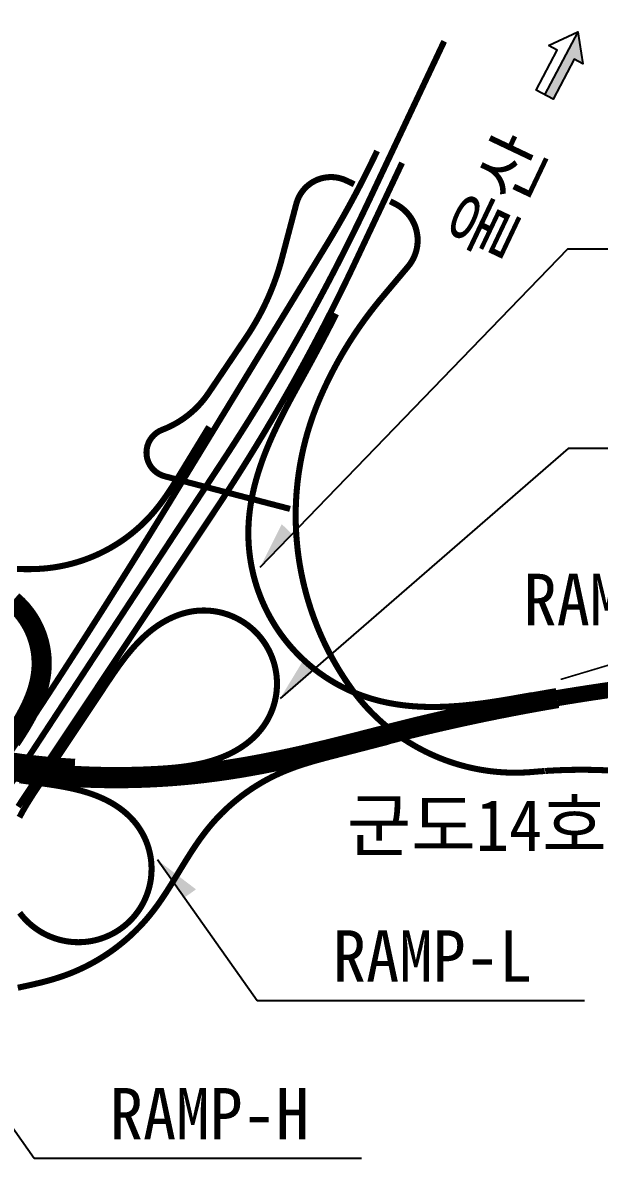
# Model space of a CAD drawing. Header units: millimetres. Extents: x 220587 to 223182, y 223491 to 225300.
# Drawn here: x 222619.6 to 222664.4, y 224938.9 to 225027.3 of the extents above; entities that cross this region are included whole.
import ezdxf

# ---------------------------------------------------------------- set-up
doc = ezdxf.new("R2010")
doc.units = ezdxf.units.MM
doc.linetypes.add('HIDDEN', pattern=[0.375, 0.25, -0.125])
for name, color, linetype in [('CA-ALGN-RampA', 2, 'Continuous'), ('CA-ALGN-RampF', 2, 'Continuous'), ('CA-ALGN-RampH', 2, 'Continuous'), ('CA-ALGN-RampI', 2, 'Continuous'), ('CA-ALGN-RampJ', 2, 'Continuous'), ('CA-ALGN-RampL', 2, 'Continuous'), ('CA-ALGN-RampM', 2, 'Continuous'), ('CA-ALGN-RampN', 2, 'Continuous'), ('CA-ALGN-RampO', 2, 'Continuous'), ('CA-ALGN-국도7호선평면선형', 2, 'Continuous'), ('CA-ALGN-군도14', 2, 'Continuous'), ('CA-ALGN-군도이설1', 2, 'Continuous'), ('CA-ALGN-군도이설2', 2, 'Continuous'), ('CA-ALGN-두현IC', 2, 'Continuous'), ('CA-ALGN-현IC', 2, 'Continuous'), ('CA-LEAL', 1, 'Continuous'), ('CA-TEXT', 3, 'Continuous'), ('CZ-SYMB', 2, 'Continuous'), ('CZ-TEXT', 3, 'Continuous')]:
    doc.layers.add(name, color=color, linetype=linetype)
doc.styles.add('돋움체', font='DotumChe.ttf')

# ---------------------------------------------------------------- blocks, each defined once
blk = doc.blocks.new('CZDIRA2')
blk.add_hatch(color=256).paths.add_polyline_path([(0, 0), (0, -2), (9.33, -2), (9.33, -4), (14.67, 0)])
blk.add_line((14.67, 0), (0, 0))
blk.add_lwpolyline([(9.33, 4), (14.67, 0), (9.33, -4), (9.33, -2), (0, -2), (0, 2), (9.33, 2)], close=True)

msp = doc.modelspace()

# ---------------------------------------------------------------- hatches: boundary and pattern name
at = {"layer": 'CA-LEAL'}
for points in [[(222639.704, 224988.344), (222640.51, 224987.564), (222638.005, 224984.975)], [(222641.528, 224978.033), (222642.271, 224977.192), (222639.571, 224974.808)], [(222633.037, 224959.996), (222632.122, 224959.346), (222630.036, 224962.283)]]:
    msp.add_hatch(color=256, dxfattribs=at).paths.add_polyline_path(points)

# ---------------------------------------------------------------- linework, layer by layer
at = {"layer": 'CA-ALGN-RampA', "const_width": 1.568}
msp.add_lwpolyline([(222618.656, 224969.206), (222618.906, 224969.171), (222619.157, 224969.137), (222619.407, 224969.105), (222619.658, 224969.073), (222619.909, 224969.042), (222620.161, 224969.013), (222620.412, 224968.984), (222620.663, 224968.957), (222620.915, 224968.93), (222621.166, 224968.905), (222621.418, 224968.881), (222621.67, 224968.858), (222621.922, 224968.836), (222622.174, 224968.815), (222622.426, 224968.796), (222622.678, 224968.777), (222622.931, 224968.76), (222623.183, 224968.743), (222623.436, 224968.728), (222623.688, 224968.714), (222623.941, 224968.7), (222624.193, 224968.688), (222624.446, 224968.677), (222624.699, 224968.668), (222624.951, 224968.659), (222625.204, 224968.651), (222625.457, 224968.645), (222625.71, 224968.639), (222625.963, 224968.635), (222626.216, 224968.632), (222626.469, 224968.629), (222626.722, 224968.628), (222626.974, 224968.628), (222627.227, 224968.63), (222627.48, 224968.632), (222627.733, 224968.635), (222627.986, 224968.64), (222628.239, 224968.645), (222628.492, 224968.652), (222628.744, 224968.66), (222628.997, 224968.668), (222629.25, 224968.678), (222629.503, 224968.689), (222629.755, 224968.702), (222630.008, 224968.715), (222630.26, 224968.729), (222630.513, 224968.745), (222630.765, 224968.761), (222631.017, 224968.779), (222631.27, 224968.797), (222631.522, 224968.817), (222631.774, 224968.838), (222632.026, 224968.86), (222632.278, 224968.883), (222632.529, 224968.908), (222632.781, 224968.933), (222633.033, 224968.959), (222633.284, 224968.987), (222633.535, 224969.015), (222633.786, 224969.045), (222634.037, 224969.076), (222634.288, 224969.108), (222634.539, 224969.141), (222634.79, 224969.175), (222634.859, 224969.184), (222635.11, 224969.22), (222635.36, 224969.256), (222635.61, 224969.294), (222635.86, 224969.332), (222636.11, 224969.372), (222636.36, 224969.412), (222636.609, 224969.454), (222636.858, 224969.496), (222637.108, 224969.54), (222637.357, 224969.584), (222637.605, 224969.629), (222637.854, 224969.675), (222638.103, 224969.722), (222638.351, 224969.77), (222638.599, 224969.818), (222638.847, 224969.867), (222639.095, 224969.917), (222639.343, 224969.968), (222639.591, 224970.019), (222639.838, 224970.071), (222640.086, 224970.124), (222640.333, 224970.178), (222640.58, 224970.232), (222640.827, 224970.286), (222641.074, 224970.341), (222641.32, 224970.397), (222641.567, 224970.454), (222641.813, 224970.51), (222642.06, 224970.568), (222642.306, 224970.626), (222642.552, 224970.684), (222642.798, 224970.743), (222643.044, 224970.802), (222643.29, 224970.861), (222643.535, 224970.921), (222643.781, 224970.981), (222644.027, 224971.042), (222644.272, 224971.103), (222644.517, 224971.164), (222644.763, 224971.226), (222645.008, 224971.287), (222645.253, 224971.349), (222645.498, 224971.412), (222645.743, 224971.474), (222645.988, 224971.537), (222646.233, 224971.599), (222646.478, 224971.662), (222646.723, 224971.725), (222646.968, 224971.788), (222647.213, 224971.851), (222647.458, 224971.915), (222647.703, 224971.978), (222647.852, 224972.016), (222647.873, 224972.022), (222648.117, 224972.085), (222648.363, 224972.147), (222648.608, 224972.21), (222648.853, 224972.271), (222649.098, 224972.333), (222649.344, 224972.394), (222649.589, 224972.455), (222649.835, 224972.515), (222650.08, 224972.575), (222650.326, 224972.634), (222650.572, 224972.694), (222650.818, 224972.752), (222651.064, 224972.811), (222651.31, 224972.869), (222651.557, 224972.926), (222651.803, 224972.983), (222652.05, 224973.04), (222652.296, 224973.097), (222652.543, 224973.152), (222652.789, 224973.208), (222653.036, 224973.263), (222653.283, 224973.318), (222653.53, 224973.372), (222653.777, 224973.426), (222654.024, 224973.48), (222654.272, 224973.533), (222654.519, 224973.586), (222654.766, 224973.639), (222655.014, 224973.691), (222655.262, 224973.742), (222655.509, 224973.793), (222655.757, 224973.844), (222656.005, 224973.895), (222656.253, 224973.945), (222656.501, 224973.995), (222656.749, 224974.044), (222656.997, 224974.093), (222657.245, 224974.141), (222657.493, 224974.189), (222657.742, 224974.237), (222657.99, 224974.284), (222658.239, 224974.331), (222658.487, 224974.378), (222658.736, 224974.424), (222658.985, 224974.469), (222659.234, 224974.515), (222659.483, 224974.56), (222659.731, 224974.604), (222659.981, 224974.648), (222660.23, 224974.692), (222660.479, 224974.735), (222660.728, 224974.778), (222660.977, 224974.821), (222661.126, 224974.846)], dxfattribs=at)
at = {"layer": 'CA-ALGN-RampF', "const_width": 1.568}
for points in [[(222618.786, 224982.384), (222618.977, 224982.218), (222619.161, 224982.044), (222619.337, 224981.863), (222619.506, 224981.675), (222619.668, 224981.48), (222619.821, 224981.279), (222619.967, 224981.072), (222620.104, 224980.86), (222620.232, 224980.642), (222620.352, 224980.419), (222620.462, 224980.192), (222620.564, 224979.96), (222620.656, 224979.725), (222620.738, 224979.485), (222620.811, 224979.243), (222620.874, 224978.998), (222620.928, 224978.751), (222620.971, 224978.502), (222621.005, 224978.251), (222621.028, 224978), (222621.041, 224977.747), (222621.045, 224977.494), (222621.038, 224977.241), (222621.027, 224977.063), (222621.003, 224976.812), (222620.969, 224976.561), (222620.926, 224976.312), (222620.874, 224976.064), (222620.814, 224975.818), (222620.746, 224975.575), (222620.671, 224975.333), (222620.589, 224975.094), (222620.5, 224974.857), (222620.405, 224974.623), (222620.305, 224974.391), (222620.199, 224974.161), (222620.089, 224973.933), (222619.974, 224973.708), (222619.855, 224973.485), (222619.733, 224973.264), (222619.607, 224973.044), (222619.479, 224972.826), (222619.348, 224972.61), (222619.214, 224972.395), (222619.079, 224972.181), (222618.943, 224971.968), (222618.806, 224971.756), (222618.667, 224971.544)], [(222623.605, 224969.351), (222623.352, 224969.366), (222623.1, 224969.382), (222622.847, 224969.399), (222622.595, 224969.417), (222622.343, 224969.436), (222622.091, 224969.457), (222621.839, 224969.478), (222621.587, 224969.501), (222621.335, 224969.524), (222621.083, 224969.549), (222620.832, 224969.575), (222620.58, 224969.602), (222620.329, 224969.63), (222620.078, 224969.659), (222619.827, 224969.689), (222619.576, 224969.72), (222619.325, 224969.753), (222619.074, 224969.787), (222618.824, 224969.821), (222618.573, 224969.857)]]:
    msp.add_lwpolyline(points, dxfattribs=at)
at = {"layer": 'CA-ALGN-RampH', "const_width": 0.47}
msp.add_lwpolyline([(222619.19, 224952.36), (222619.438, 224952.412), (222619.685, 224952.465), (222619.932, 224952.518), (222620.179, 224952.572), (222620.426, 224952.628), (222620.672, 224952.686), (222620.918, 224952.745), (222621.164, 224952.806), (222621.408, 224952.87), (222621.652, 224952.937), (222621.895, 224953.007), (222622.138, 224953.08), (222622.379, 224953.156), (222622.618, 224953.236), (222622.857, 224953.32), (222623.094, 224953.408), (222623.33, 224953.5), (222623.564, 224953.596), (222623.796, 224953.696), (222624.027, 224953.8), (222624.256, 224953.907), (222624.483, 224954.018), (222624.708, 224954.133), (222624.931, 224954.252), (222625.153, 224954.375), (222625.372, 224954.501), (222625.589, 224954.631), (222625.804, 224954.764), (222626.016, 224954.901), (222626.227, 224955.041), (222626.435, 224955.185), (222626.64, 224955.333), (222626.843, 224955.484), (222627.044, 224955.638), (222627.242, 224955.795), (222627.437, 224955.956), (222627.629, 224956.12), (222627.819, 224956.287), (222628.006, 224956.458), (222628.19, 224956.631), (222628.371, 224956.807), (222628.55, 224956.987), (222628.725, 224957.169), (222628.897, 224957.355), (222629.066, 224957.543), (222629.232, 224957.734), (222629.394, 224957.927), (222629.554, 224958.124), (222629.569, 224958.143), (222629.725, 224958.343), (222629.878, 224958.544), (222630.028, 224958.748), (222630.175, 224958.954), (222630.319, 224959.161), (222630.461, 224959.37), (222630.602, 224959.581), (222630.74, 224959.793), (222630.876, 224960.006), (222631.011, 224960.219), (222631.145, 224960.434), (222631.278, 224960.649), (222631.411, 224960.865), (222631.543, 224961.08), (222631.674, 224961.296), (222631.676, 224961.299), (222631.807, 224961.515), (222631.939, 224961.731), (222632.071, 224961.946), (222632.204, 224962.162), (222632.338, 224962.376), (222632.473, 224962.59), (222632.609, 224962.803), (222632.746, 224963.016), (222632.886, 224963.227), (222633.027, 224963.437), (222633.17, 224963.645), (222633.316, 224963.852), (222633.464, 224964.057), (222633.615, 224964.26), (222633.768, 224964.461), (222633.925, 224964.659), (222634.011, 224964.765), (222634.172, 224964.959), (222634.337, 224965.151), (222634.505, 224965.34), (222634.676, 224965.527), (222634.85, 224965.71), (222635.027, 224965.89), (222635.208, 224966.068), (222635.391, 224966.242), (222635.577, 224966.414), (222635.766, 224966.582), (222635.957, 224966.747), (222636.152, 224966.909), (222636.349, 224967.067), (222636.548, 224967.223), (222636.75, 224967.375), (222636.955, 224967.523), (222637.162, 224967.668), (222637.372, 224967.81), (222637.584, 224967.948), (222637.798, 224968.082), (222638.014, 224968.213), (222638.233, 224968.341), (222638.453, 224968.465), (222638.676, 224968.585), (222638.9, 224968.701), (222639.127, 224968.813), (222639.355, 224968.922), (222639.585, 224969.027), (222639.817, 224969.128), (222639.988, 224969.199), (222640.222, 224969.294), (222640.459, 224969.384), (222640.696, 224969.472), (222640.935, 224969.556), (222641.174, 224969.637), (222641.415, 224969.715), (222641.656, 224969.79), (222641.898, 224969.864), (222642.141, 224969.935), (222642.384, 224970.004), (222642.628, 224970.072), (222642.872, 224970.138), (222643.116, 224970.204), (222643.361, 224970.268), (222643.605, 224970.332), (222643.85, 224970.395), (222643.982, 224970.429), (222648.015, 224971.471)], dxfattribs=at)
at = {"layer": 'CA-ALGN-RampI', "const_width": 0.47}
msp.add_lwpolyline([(222659.158, 224975.079), (222658.909, 224975.034), (222658.66, 224974.99), (222658.411, 224974.945), (222658.162, 224974.901), (222657.913, 224974.857), (222657.664, 224974.813), (222657.415, 224974.77), (222657.165, 224974.728), (222656.916, 224974.686), (222656.666, 224974.646), (222656.417, 224974.606), (222656.167, 224974.567), (222655.916, 224974.53), (222655.666, 224974.493), (222655.416, 224974.458), (222655.165, 224974.425), (222654.914, 224974.393), (222654.663, 224974.362), (222654.412, 224974.334), (222654.16, 224974.307), (222653.909, 224974.281), (222653.657, 224974.258), (222653.405, 224974.237), (222653.153, 224974.219), (222652.9, 224974.202), (222652.648, 224974.188), (222652.395, 224974.176), (222652.142, 224974.167), (222651.889, 224974.161), (222651.637, 224974.157), (222651.384, 224974.156), (222651.131, 224974.158), (222650.878, 224974.164), (222650.625, 224974.172), (222650.372, 224974.184), (222650.12, 224974.199), (222649.868, 224974.217), (222649.616, 224974.239), (222649.364, 224974.264), (222649.113, 224974.293), (222648.862, 224974.326), (222648.612, 224974.363), (222648.362, 224974.404), (222648.114, 224974.449), (222647.865, 224974.498), (222647.618, 224974.551), (222647.372, 224974.608), (222647.127, 224974.67), (222646.882, 224974.736), (222646.64, 224974.807), (222646.629, 224974.81), (222646.388, 224974.886), (222646.148, 224974.966), (222645.91, 224975.05), (222645.673, 224975.139), (222645.438, 224975.233), (222645.205, 224975.331), (222644.973, 224975.433), (222644.744, 224975.539), (222644.517, 224975.65), (222644.292, 224975.765), (222644.069, 224975.885), (222643.848, 224976.008), (222643.63, 224976.136), (222643.414, 224976.268), (222643.201, 224976.404), (222642.99, 224976.544), (222642.782, 224976.688), (222642.577, 224976.835), (222642.374, 224976.987), (222642.175, 224977.142), (222641.978, 224977.301), (222641.784, 224977.464), (222641.594, 224977.63), (222641.407, 224977.8), (222641.223, 224977.974), (222641.042, 224978.151), (222640.864, 224978.331), (222640.691, 224978.515), (222640.52, 224978.702), (222640.353, 224978.892), (222640.19, 224979.085), (222640.03, 224979.281), (222639.874, 224979.48), (222639.722, 224979.682), (222639.574, 224979.887), (222639.43, 224980.095), (222639.289, 224980.305), (222639.153, 224980.518), (222639.021, 224980.734), (222638.892, 224980.952), (222638.768, 224981.172), (222638.648, 224981.395), (222638.533, 224981.619), (222638.421, 224981.846), (222638.314, 224982.076), (222638.211, 224982.307), (222638.113, 224982.54), (222638.019, 224982.774), (222637.929, 224983.011), (222637.844, 224983.249), (222637.763, 224983.489), (222637.687, 224983.73), (222637.616, 224983.972), (222637.549, 224984.216), (222637.486, 224984.461), (222637.429, 224984.708), (222637.376, 224984.955), (222637.327, 224985.203), (222637.284, 224985.452), (222637.245, 224985.702), (222637.211, 224985.953), (222637.181, 224986.204), (222637.156, 224986.456), (222637.136, 224986.708), (222637.121, 224986.96), (222637.111, 224987.213), (222637.105, 224987.466), (222637.104, 224987.719), (222637.108, 224987.972), (222637.111, 224988.085), (222637.122, 224988.338), (222637.137, 224988.59), (222637.157, 224988.842), (222637.182, 224989.094), (222637.211, 224989.345), (222637.244, 224989.596), (222637.281, 224989.846), (222637.322, 224990.096), (222637.367, 224990.345), (222637.417, 224990.593), (222637.469, 224990.84), (222637.526, 224991.087), (222637.586, 224991.332), (222637.649, 224991.577), (222637.716, 224991.821), (222637.786, 224992.064), (222637.859, 224992.306), (222637.935, 224992.547), (222638.014, 224992.788), (222638.096, 224993.027), (222638.18, 224993.265), (222638.268, 224993.503), (222638.357, 224993.739), (222638.449, 224993.975), (222638.543, 224994.21), (222638.64, 224994.443), (222638.739, 224994.676), (222638.839, 224994.908), (222638.942, 224995.139), (222639.046, 224995.37), (222639.153, 224995.599), (222639.26, 224995.828), (222639.37, 224996.056), (222639.481, 224996.283), (222639.593, 224996.51), (222639.706, 224996.736), (222639.821, 224996.962), (222639.937, 224997.186), (222640.054, 224997.411), (222640.171, 224997.635), (222640.29, 224997.858), (222640.409, 224998.081), (222640.529, 224998.303), (222640.65, 224998.526), (222640.771, 224998.748), (222640.893, 224998.97), (222641.014, 224999.191), (222641.137, 224999.413), (222641.259, 224999.634), (222641.381, 224999.855), (222641.386, 224999.865), (222641.386, 224999.865), (222641.509, 225000.086), (222641.631, 225000.308), (222641.752, 225000.53), (222641.873, 225000.752), (222641.994, 225000.974), (222642.114, 225001.196), (222642.234, 225001.419), (222642.354, 225001.642), (222642.473, 225001.865), (222642.592, 225002.088), (222642.711, 225002.311), (222642.829, 225002.535), (222642.947, 225002.759), (222643.064, 225002.983), (222643.181, 225003.207), (222643.298, 225003.431), (222643.414, 225003.656), (222643.53, 225003.881), (222643.646, 225004.106), (222643.761, 225004.331), (222643.876, 225004.556), (222643.932, 225004.668), (222643.932, 225004.668)], dxfattribs=at)
at = {"layer": 'CA-ALGN-RampJ', "const_width": 0.47}
msp.add_lwpolyline([(222634.046, 224995.912), (222631.976, 224992.521), (222631.845, 224992.305), (222631.713, 224992.09), (222631.58, 224991.874), (222631.446, 224991.66), (222631.312, 224991.446), (222631.176, 224991.232), (222631.038, 224991.02), (222630.898, 224990.809), (222630.756, 224990.6), (222630.612, 224990.392), (222630.465, 224990.187), (222630.315, 224989.983), (222630.161, 224989.782), (222630.004, 224989.584), (222629.844, 224989.388), (222629.824, 224989.364), (222629.659, 224989.172), (222629.491, 224988.983), (222629.318, 224988.798), (222629.142, 224988.616), (222628.963, 224988.438), (222628.78, 224988.264), (222628.593, 224988.093), (222628.403, 224987.926), (222628.21, 224987.763), (222628.014, 224987.603), (222627.814, 224987.448), (222627.612, 224987.297), (222627.406, 224987.149), (222627.198, 224987.006), (222626.986, 224986.867), (222626.772, 224986.733), (222626.555, 224986.602), (222626.336, 224986.476), (222626.114, 224986.355), (222625.89, 224986.238), (222625.664, 224986.125), (222625.435, 224986.017), (222625.204, 224985.913), (222624.972, 224985.815), (222624.737, 224985.72), (222624.5, 224985.631), (222624.262, 224985.546), (222624.022, 224985.466), (222623.781, 224985.391), (222623.538, 224985.321), (222623.293, 224985.255), (222623.048, 224985.195), (222622.801, 224985.139), (222622.553, 224985.089), (222622.304, 224985.043), (222622.055, 224985.002), (222621.804, 224984.967), (222621.553, 224984.936), (222621.302, 224984.91), (222621.146, 224984.897), (222620.893, 224984.88), (222620.641, 224984.867), (222620.388, 224984.858), (222620.135, 224984.854), (222619.882, 224984.853), (222619.629, 224984.856), (222619.377, 224984.862), (222619.124, 224984.87)], dxfattribs=at)
at = {"layer": 'CA-ALGN-RampL', "const_width": 0.47}
for points in [[(222619.317, 224965.59), (222619.436, 224965.813), (222619.558, 224966.035), (222619.684, 224966.254), (222619.813, 224966.472), (222619.944, 224966.688), (222620.077, 224966.903), (222620.212, 224967.117), (222620.349, 224967.33), (222620.487, 224967.541), (222620.626, 224967.753), (222620.766, 224967.964), (222620.906, 224968.174), (222620.936, 224968.219), (222623.157, 224971.555)], [(222619.321, 224968.466), (222619.572, 224968.431), (222619.822, 224968.395), (222620.073, 224968.36), (222620.323, 224968.325), (222620.574, 224968.291), (222620.695, 224968.274), (222620.945, 224968.239), (222621.196, 224968.204), (222621.446, 224968.168), (222621.696, 224968.131), (222621.946, 224968.093), (222622.196, 224968.053), (222622.446, 224968.011), (222622.695, 224967.967), (222622.943, 224967.92), (222623.191, 224967.87), (222623.438, 224967.817), (222623.685, 224967.76), (222623.93, 224967.699), (222624.174, 224967.634), (222624.418, 224967.564), (222624.659, 224967.489), (222624.899, 224967.409), (222625.137, 224967.324), (222625.373, 224967.232), (222625.606, 224967.135), (222625.837, 224967.032), (222626.065, 224966.922), (222626.289, 224966.805), (222626.51, 224966.681), (222626.726, 224966.55), (222626.938, 224966.412), (222627.145, 224966.267), (222627.347, 224966.114), (222627.542, 224965.954), (222627.732, 224965.786), (222627.914, 224965.611), (222628.088, 224965.428), (222628.238, 224965.257), (222628.397, 224965.061), (222628.548, 224964.857), (222628.688, 224964.647), (222628.82, 224964.431), (222628.941, 224964.209), (222629.053, 224963.982), (222629.155, 224963.751), (222629.246, 224963.515), (222629.326, 224963.275), (222629.396, 224963.032), (222629.455, 224962.786), (222629.503, 224962.538), (222629.54, 224962.288), (222629.566, 224962.036), (222629.58, 224961.784), (222629.583, 224961.531), (222629.575, 224961.278), (222629.556, 224961.026), (222629.526, 224960.775), (222629.484, 224960.525), (222629.432, 224960.278), (222629.368, 224960.033), (222629.294, 224959.791), (222629.209, 224959.553), (222629.114, 224959.319), (222629.008, 224959.089), (222628.892, 224958.864), (222628.766, 224958.645), (222628.631, 224958.431), (222628.486, 224958.224), (222628.333, 224958.023), (222628.17, 224957.829), (222627.999, 224957.643), (222627.82, 224957.465), (222627.633, 224957.294), (222627.439, 224957.132), (222627.238, 224956.979), (222627.03, 224956.835), (222626.816, 224956.7), (222626.596, 224956.575), (222626.371, 224956.46), (222626.141, 224956.355), (222626.13, 224956.351), (222625.896, 224956.257), (222625.657, 224956.173), (222625.415, 224956.1), (222625.17, 224956.038), (222624.922, 224955.986), (222624.672, 224955.946), (222624.421, 224955.917), (222624.169, 224955.899), (222623.916, 224955.893), (222623.663, 224955.897), (222623.411, 224955.913), (222623.159, 224955.94), (222622.909, 224955.978), (222622.661, 224956.028), (222622.416, 224956.088), (222622.173, 224956.159), (222621.934, 224956.241), (222621.698, 224956.333), (222621.467, 224956.436), (222621.241, 224956.548), (222621.02, 224956.671), (222620.804, 224956.804), (222620.595, 224956.946), (222620.392, 224957.097), (222620.197, 224957.257), (222620.008, 224957.425), (222619.827, 224957.602), (222619.654, 224957.787), (222619.49, 224957.979), (222619.334, 224958.178)]]:
    msp.add_lwpolyline(points, dxfattribs=at)
at = {"layer": 'CA-ALGN-RampM', "const_width": 0.47}
msp.add_lwpolyline([(222623.157, 224971.555), (222625.929, 224975.719), (222626.069, 224975.93), (222626.21, 224976.14), (222626.351, 224976.35), (222626.493, 224976.56), (222626.635, 224976.768), (222626.779, 224976.976), (222626.925, 224977.183), (222627.072, 224977.389), (222627.222, 224977.593), (222627.373, 224977.795), (222627.527, 224977.996), (222627.684, 224978.194), (222627.844, 224978.39), (222628.007, 224978.584), (222628.173, 224978.774), (222628.343, 224978.962), (222628.516, 224979.146), (222628.693, 224979.327), (222628.874, 224979.503), (222629.059, 224979.675), (222629.249, 224979.843), (222629.442, 224980.006), (222629.64, 224980.163), (222629.843, 224980.315), (222630.049, 224980.461), (222630.261, 224980.6), (222630.476, 224980.732), (222630.696, 224980.857), (222630.92, 224980.975), (222631.148, 224981.084), (222631.38, 224981.185), (222631.615, 224981.277), (222631.854, 224981.36), (222632.096, 224981.433), (222632.341, 224981.496), (222632.589, 224981.548), (222632.614, 224981.553), (222632.863, 224981.593), (222633.114, 224981.622), (222633.367, 224981.639), (222633.62, 224981.646), (222633.872, 224981.641), (222634.125, 224981.625), (222634.376, 224981.598), (222634.626, 224981.559), (222634.874, 224981.51), (222635.12, 224981.45), (222635.362, 224981.379), (222635.602, 224981.297), (222635.837, 224981.204), (222636.068, 224981.101), (222636.294, 224980.988), (222636.515, 224980.865), (222636.731, 224980.733), (222636.94, 224980.591), (222637.143, 224980.439), (222637.338, 224980.279), (222637.527, 224980.111), (222637.708, 224979.934), (222637.88, 224979.749), (222638.045, 224979.557), (222638.2, 224979.358), (222638.347, 224979.152), (222638.484, 224978.939), (222638.612, 224978.721), (222638.73, 224978.497), (222638.838, 224978.269), (222638.936, 224978.035), (222639.023, 224977.798), (222639.1, 224977.557), (222639.165, 224977.313), (222639.22, 224977.066), (222639.264, 224976.817), (222639.297, 224976.566), (222639.318, 224976.314), (222639.329, 224976.061), (222639.328, 224975.809), (222639.316, 224975.556), (222639.292, 224975.304), (222639.258, 224975.054), (222639.212, 224974.805), (222639.156, 224974.558), (222639.088, 224974.315), (222639.01, 224974.074), (222638.921, 224973.837), (222638.822, 224973.605), (222638.712, 224973.377), (222638.592, 224973.154), (222638.463, 224972.937), (222638.324, 224972.725), (222638.257, 224972.629), (222638.104, 224972.427), (222637.943, 224972.232), (222637.774, 224972.044), (222637.598, 224971.863), (222637.414, 224971.689), (222637.224, 224971.523), (222637.027, 224971.364), (222636.825, 224971.212), (222636.617, 224971.067), (222636.405, 224970.93), (222636.188, 224970.8), (222635.967, 224970.677), (222635.743, 224970.561), (222635.514, 224970.452), (222635.283, 224970.349), (222635.049, 224970.253), (222634.813, 224970.163), (222634.574, 224970.08), (222634.333, 224970.002), (222634.091, 224969.93), (222633.847, 224969.864), (222633.602, 224969.803), (222633.355, 224969.746), (222633.107, 224969.695), (222632.859, 224969.648), (222632.609, 224969.605), (222632.36, 224969.567), (222632.109, 224969.532), (222631.858, 224969.5), (222631.607, 224969.472), (222631.355, 224969.446), (222631.103, 224969.423), (222630.851, 224969.403), (222630.599, 224969.385), (222630.347, 224969.368), (222630.094, 224969.353), (222629.958, 224969.345), (222629.705, 224969.332), (222629.453, 224969.32), (222629.2, 224969.309), (222628.947, 224969.299), (222628.694, 224969.291), (222628.442, 224969.283), (222628.189, 224969.276), (222627.936, 224969.271), (222627.683, 224969.267), (222627.43, 224969.264), (222627.177, 224969.262), (222626.924, 224969.261), (222626.671, 224969.261), (222626.419, 224969.262), (222626.166, 224969.264), (222625.913, 224969.268), (222625.66, 224969.273), (222625.407, 224969.278), (222625.154, 224969.285), (222624.901, 224969.293), (222624.649, 224969.302), (222624.396, 224969.312), (222624.143, 224969.324), (222623.891, 224969.336), (222623.638, 224969.35), (222623.605, 224969.351)], dxfattribs=at)
at = {"layer": 'CA-ALGN-RampN', "const_width": 0.47}
msp.add_lwpolyline([(222619.212, 224966.42), (222619.351, 224966.631), (222619.491, 224966.842), (222619.63, 224967.053), (222619.77, 224967.264), (222619.909, 224967.475), (222620.049, 224967.686), (222620.185, 224967.889), (222634.523, 224989.426), (222634.663, 224989.637), (222634.802, 224989.848), (222634.942, 224990.059), (222635.081, 224990.27), (222635.219, 224990.482), (222635.357, 224990.694), (222635.495, 224990.906), (222635.633, 224991.118), (222635.77, 224991.33), (222635.907, 224991.543), (222636.043, 224991.756), (222636.179, 224991.969), (222636.315, 224992.183), (222636.45, 224992.396), (222636.585, 224992.61), (222636.72, 224992.824), (222636.854, 224993.039), (222636.988, 224993.253), (222637.122, 224993.468), (222637.255, 224993.683), (222637.388, 224993.898), (222637.521, 224994.113), (222637.653, 224994.329), (222637.785, 224994.545), (222637.916, 224994.761), (222638.047, 224994.977), (222638.178, 224995.194), (222638.308, 224995.41), (222638.438, 224995.627), (222638.568, 224995.845), (222638.697, 224996.062), (222638.826, 224996.28), (222638.955, 224996.497), (222639.083, 224996.715), (222639.211, 224996.934), (222639.338, 224997.152), (222639.465, 224997.371), (222639.592, 224997.59), (222639.718, 224997.809), (222639.844, 224998.028), (222639.97, 224998.247), (222640.095, 224998.467), (222640.22, 224998.687), (222640.345, 224998.907), (222640.469, 224999.127), (222640.593, 224999.348), (222640.716, 224999.569), (222640.839, 224999.79), (222640.962, 225000.011), (222641.084, 225000.232), (222641.206, 225000.454), (222641.328, 225000.676), (222641.449, 225000.898), (222641.57, 225001.12), (222641.69, 225001.342), (222641.81, 225001.565), (222641.93, 225001.787), (222642.049, 225002.01), (222642.168, 225002.234), (222642.287, 225002.457), (222642.405, 225002.68), (222642.523, 225002.904), (222642.641, 225003.128), (222642.758, 225003.352), (222642.875, 225003.577), (222642.991, 225003.801), (222643.107, 225004.026), (222643.223, 225004.251), (222643.338, 225004.476), (222643.453, 225004.701), (222643.567, 225004.927), (222643.681, 225005.153), (222643.795, 225005.378), (222643.909, 225005.605), (222644.022, 225005.831), (222644.134, 225006.057), (222644.246, 225006.284), (222644.358, 225006.511), (222644.47, 225006.738), (222644.581, 225006.965), (222644.692, 225007.192), (222644.802, 225007.42), (222644.912, 225007.648), (222645.022, 225007.876), (222645.131, 225008.104), (222645.24, 225008.332), (222645.348, 225008.56), (222645.412, 225008.695), (222649.051, 225016.398)], dxfattribs=at)
at = {"layer": 'CA-ALGN-RampO', "const_width": 0.47}
msp.add_lwpolyline([(222647.109, 225017.319), (222647.109, 225017.319), (222647, 225017.09), (222646.891, 225016.862), (222646.781, 225016.634), (222646.67, 225016.407), (222646.559, 225016.18), (222646.447, 225015.953), (222646.334, 225015.727), (222646.221, 225015.501), (222646.106, 225015.275), (222645.991, 225015.05), (222645.876, 225014.825), (222645.759, 225014.6), (222645.642, 225014.376), (222645.524, 225014.152), (222645.406, 225013.929), (222645.286, 225013.706), (222645.166, 225013.483), (222645.045, 225013.261), (222644.924, 225013.039), (222644.802, 225012.818), (222644.679, 225012.597), (222644.555, 225012.376), (222644.431, 225012.156), (222644.306, 225011.936), (222644.18, 225011.717), (222644.054, 225011.498), (222643.926, 225011.279), (222643.798, 225011.061), (222643.67, 225010.843), (222643.541, 225010.626), (222643.411, 225010.409), (222643.28, 225010.192), (222643.149, 225009.976), (222643.142, 225009.965), (222631.226, 224990.443), (222631.095, 224990.227), (222630.963, 224990.011), (222630.831, 224989.795), (222630.699, 224989.58), (222630.566, 224989.364), (222630.434, 224989.149), (222630.302, 224988.933), (222630.169, 224988.718), (222630.037, 224988.502), (222629.904, 224988.287), (222629.771, 224988.072), (222629.638, 224987.856), (222629.506, 224987.641), (222629.373, 224987.426), (222629.239, 224987.211), (222629.106, 224986.996), (222628.973, 224986.781), (222628.839, 224986.566), (222628.706, 224986.351), (222628.572, 224986.137), (222628.439, 224985.922), (222628.305, 224985.707), (222628.171, 224985.493), (222628.037, 224985.278), (222627.903, 224985.064), (222627.769, 224984.849), (222627.635, 224984.635), (222627.5, 224984.421), (222627.366, 224984.207), (222627.231, 224983.992), (222627.097, 224983.778), (222626.962, 224983.564), (222626.827, 224983.35), (222626.692, 224983.136), (222626.557, 224982.922), (222626.422, 224982.709), (222626.287, 224982.495), (222626.152, 224982.281), (222626.017, 224982.067), (222625.881, 224981.854), (222625.746, 224981.64), (222625.61, 224981.427), (222625.474, 224981.213), (222625.338, 224981), (222625.202, 224980.787), (222625.066, 224980.574), (222624.93, 224980.36), (222624.794, 224980.147), (222624.658, 224979.934), (222624.521, 224979.721), (222624.385, 224979.508), (222624.248, 224979.295), (222624.112, 224979.083), (222623.975, 224978.87), (222623.838, 224978.657), (222623.701, 224978.445), (222623.564, 224978.232), (222623.427, 224978.019), (222623.29, 224977.807), (222623.153, 224977.595), (222623.015, 224977.382), (222622.878, 224977.17), (222622.74, 224976.958), (222622.602, 224976.746), (222622.465, 224976.534), (222622.327, 224976.321), (222622.189, 224976.109), (222622.051, 224975.898), (222621.913, 224975.686), (222621.775, 224975.474), (222621.636, 224975.262), (222621.498, 224975.05), (222621.359, 224974.839), (222621.221, 224974.627), (222621.082, 224974.416), (222620.994, 224974.282), (222615.772, 224966.326)], dxfattribs=at)
at = {"layer": 'CA-ALGN-국도7호선평면선형', "const_width": 0.47}
msp.add_lwpolyline([(222608.359, 224952.499), (222635.289, 224993.523), (222635.427, 224993.735), (222635.566, 224993.947), (222635.704, 224994.159), (222635.841, 224994.371), (222635.979, 224994.583), (222636.116, 224994.796), (222636.252, 224995.009), (222636.389, 224995.222), (222636.525, 224995.435), (222636.66, 224995.648), (222636.796, 224995.862), (222636.931, 224996.076), (222637.065, 224996.29), (222637.2, 224996.504), (222637.334, 224996.719), (222637.467, 224996.933), (222637.601, 224997.148), (222637.734, 224997.363), (222637.867, 224997.578), (222637.999, 224997.794), (222638.131, 224998.01), (222638.263, 224998.226), (222638.394, 224998.442), (222638.525, 224998.658), (222638.656, 224998.875), (222638.786, 224999.091), (222638.916, 224999.308), (222639.046, 224999.525), (222639.175, 224999.743), (222639.304, 224999.96), (222639.433, 225000.178), (222639.562, 225000.396), (222639.69, 225000.614), (222639.817, 225000.832), (222639.945, 225001.051), (222640.072, 225001.269), (222640.198, 225001.488), (222640.325, 225001.707), (222640.451, 225001.927), (222640.577, 225002.146), (222640.702, 225002.366), (222640.827, 225002.585), (222640.952, 225002.806), (222641.076, 225003.026), (222641.2, 225003.246), (222641.324, 225003.467), (222641.447, 225003.688), (222641.57, 225003.909), (222641.693, 225004.13), (222641.815, 225004.351), (222641.937, 225004.573), (222642.058, 225004.795), (222642.18, 225005.016), (222642.301, 225005.239), (222642.421, 225005.461), (222642.541, 225005.683), (222642.661, 225005.906), (222642.781, 225006.129), (222642.9, 225006.352), (222643.019, 225006.575), (222643.138, 225006.799), (222643.256, 225007.022), (222643.374, 225007.246), (222643.491, 225007.47), (222643.608, 225007.694), (222643.725, 225007.918), (222643.842, 225008.143), (222643.958, 225008.368), (222644.073, 225008.592), (222644.189, 225008.817), (222644.304, 225009.043), (222644.419, 225009.268), (222644.533, 225009.494), (222644.647, 225009.719), (222644.761, 225009.945), (222644.874, 225010.171), (222644.987, 225010.398), (222645.1, 225010.624), (222645.212, 225010.851), (222645.324, 225011.078), (222645.436, 225011.304), (222645.547, 225011.532), (222645.658, 225011.759), (222645.768, 225011.986), (222645.879, 225012.214), (222645.988, 225012.442), (222646.098, 225012.67), (222646.207, 225012.898), (222646.316, 225013.126), (222646.424, 225013.355), (222646.497, 225013.508), (222652.321, 225025.835)], dxfattribs=at)
at = {"layer": 'CA-ALGN-군도14', "linetype": 'HIDDEN', "const_width": 0.47, "flags": 128}
msp.add_lwpolyline([(222772.441, 224931.268), (222771.457, 224932.062), (222770.472, 224932.856), (222769.488, 224933.65), (222768.504, 224934.444), (222767.52, 224935.238), (222766.536, 224936.032), (222765.552, 224936.826), (222764.568, 224937.62), (222763.584, 224938.415), (222762.599, 224939.209), (222761.615, 224940.003), (222760.631, 224940.797), (222760.139, 224941.194), (222759.942, 224941.353), (222759.844, 224941.432), (222759.696, 224941.551), (222759.647, 224941.591), (222759.499, 224941.71), (222759.45, 224941.75), (222758.663, 224942.385), (222757.679, 224943.179), (222756.695, 224943.973), (222755.711, 224944.768), (222754.726, 224945.562), (222754.667, 224945.609), (222754.471, 224945.768), (222754.471, 224945.768), (222753.742, 224946.356), (222753.72, 224946.374), (222752.726, 224947.108), (222751.649, 224947.769), (222750.518, 224948.335), (222749.343, 224948.8), (222748.131, 224949.161), (222746.893, 224949.415), (222746.591, 224949.46), (222745.641, 224949.593), (222744.388, 224949.767), (222743.136, 224949.941), (222741.883, 224950.115), (222740.631, 224950.29), (222739.378, 224950.464), (222739.291, 224950.476), (222738.138, 224950.705), (222736.937, 224951.099), (222735.795, 224951.64), (222734.729, 224952.319), (222733.756, 224953.125), (222732.891, 224954.046), (222732.147, 224955.068), (222731.537, 224956.175), (222731.07, 224957.349), (222730.821, 224958.25), (222730.747, 224958.571), (222730.467, 224959.804), (222730.186, 224961.037), (222730.116, 224961.345), (222730.031, 224961.715), (222729.905, 224962.27), (222729.849, 224962.517), (222729.624, 224963.503), (222729.512, 224963.996), (222729.343, 224964.736), (222729.081, 224965.888), (222729.062, 224965.969), (222728.724, 224967.187), (222728.285, 224968.373), (222728.056, 224968.894), (222728.002, 224969.008), (222727.975, 224969.065), (222727.892, 224969.236), (222727.836, 224969.349), (222727.749, 224969.518), (222727.69, 224969.63), (222727.12, 224970.614), (222726.401, 224971.654), (222725.807, 224972.393), (222725.599, 224972.631), (222724.855, 224973.407), (222724.718, 224973.538), (222723.765, 224974.368), (222723.465, 224974.601), (222722.745, 224975.116), (222721.667, 224975.777), (222720.995, 224976.129), (222720.825, 224976.212), (222720.538, 224976.345), (222719.366, 224976.817), (222718.158, 224977.191), (222716.923, 224977.462), (222715.67, 224977.63), (222714.407, 224977.693), (222713.451, 224977.67), (222713.436, 224977.67), (222713.144, 224977.652), (222712.387, 224977.592), (222711.884, 224977.541), (222711.821, 224977.534), (222711.759, 224977.526), (222710.631, 224977.372), (222709.387, 224977.148), (222708.154, 224976.867), (222706.935, 224976.531), (222705.732, 224976.14), (222704.549, 224975.695), (222703.387, 224975.197), (222702.248, 224974.647), (222701.577, 224974.292), (222701.246, 224974.108), (222701.19, 224974.077), (222701.136, 224974.046), (222700.916, 224973.92), (222700.158, 224973.462), (222700.051, 224973.395), (222699.785, 224973.225), (222699.638, 224973.129), (222699.415, 224972.982), (222699.309, 224972.913), (222699.098, 224972.774), (222698.992, 224972.705), (222697.935, 224972.011), (222696.877, 224971.317), (222695.82, 224970.623), (222695.534, 224970.435), (222694.753, 224969.945), (222693.651, 224969.325), (222692.516, 224968.767), (222691.353, 224968.273), (222690.163, 224967.845), (222688.951, 224967.483), (222687.722, 224967.189), (222686.478, 224966.963), (222685.223, 224966.807), (222684.719, 224966.764), (222684.088, 224966.727), (222683.961, 224966.721), (222682.887, 224966.703), (222682.697, 224966.705), (222682.065, 224966.724), (222681.686, 224966.743), (222681.434, 224966.76), (222681.245, 224966.774), (222680.176, 224966.884), (222678.932, 224967.077), (222678.926, 224967.078), (222677.682, 224967.307), (222676.439, 224967.535), (222675.195, 224967.764), (222673.951, 224967.992), (222673.329, 224968.106), (222672.707, 224968.221), (222670.802, 224968.571), (222670.553, 224968.615), (222670.304, 224968.659), (222670.054, 224968.701), (222669.805, 224968.742), (222669.555, 224968.781), (222669.305, 224968.818), (222669.055, 224968.854), (222668.804, 224968.889), (222668.553, 224968.922), (222668.302, 224968.954), (222668.051, 224968.984), (222667.8, 224969.013), (222667.549, 224969.041), (222667.297, 224969.067), (222667.045, 224969.091), (222666.793, 224969.114), (222666.541, 224969.135), (222666.289, 224969.155), (222666.037, 224969.174), (222665.785, 224969.191), (222665.532, 224969.206), (222665.28, 224969.22), (222665.027, 224969.233), (222664.775, 224969.244), (222664.522, 224969.253), (222664.269, 224969.262), (222664.016, 224969.268), (222663.763, 224969.273), (222663.51, 224969.277), (222663.258, 224969.279), (222663.005, 224969.28), (222662.752, 224969.279), (222662.499, 224969.277), (222662.246, 224969.273), (222661.993, 224969.268), (222661.74, 224969.261), (222661.487, 224969.253), (222661.235, 224969.243), (222660.982, 224969.232), (222660.729, 224969.219), (222660.477, 224969.205), (222660.225, 224969.19), (222660.168, 224969.186)], dxfattribs=at)
at = {"layer": 'CA-ALGN-군도이설1', "const_width": 0.47}
msp.add_lwpolyline([(222660.139, 224969.184), (222659.972, 224969.173), (222659.72, 224969.154), (222659.468, 224969.134), (222659.223, 224969.113), (222659.223, 224969.113), (222658.971, 224969.093), (222658.719, 224969.077), (222658.466, 224969.065), (222658.213, 224969.057), (222657.96, 224969.053), (222657.707, 224969.053), (222657.455, 224969.057), (222657.202, 224969.066), (222656.949, 224969.078), (222656.697, 224969.095), (222656.445, 224969.115), (222656.193, 224969.14), (222655.942, 224969.168), (222655.691, 224969.201), (222655.441, 224969.238), (222655.191, 224969.279), (222654.942, 224969.324), (222654.694, 224969.372), (222654.447, 224969.425), (222654.2, 224969.482), (222653.955, 224969.543), (222653.71, 224969.608), (222653.467, 224969.676), (222653.225, 224969.749), (222652.984, 224969.825), (222652.744, 224969.906), (222652.505, 224969.99), (222652.268, 224970.078), (222652.033, 224970.17), (222651.798, 224970.265), (222651.566, 224970.365), (222651.335, 224970.468), (222651.106, 224970.575), (222650.878, 224970.685), (222650.653, 224970.799), (222650.429, 224970.917), (222650.207, 224971.039), (222649.987, 224971.164), (222649.769, 224971.292), (222649.553, 224971.424), (222649.34, 224971.56), (222649.129, 224971.699), (222648.919, 224971.841), (222648.713, 224971.986), (222648.508, 224972.135), (222648.306, 224972.288), (222648.107, 224972.443), (222647.91, 224972.602), (222647.716, 224972.764), (222647.524, 224972.929), (222647.335, 224973.097), (222647.148, 224973.268), (222646.965, 224973.442), (222646.784, 224973.619), (222646.606, 224973.798), (222646.431, 224973.981), (222646.26, 224974.167), (222646.091, 224974.355), (222645.925, 224974.546), (222645.762, 224974.739), (222645.602, 224974.936), (222645.446, 224975.134), (222645.293, 224975.335), (222645.143, 224975.539), (222645.047, 224975.674), (222645.013, 224975.722), (222644.868, 224975.929), (222644.725, 224976.138), (222644.585, 224976.348), (222644.447, 224976.56), (222644.311, 224976.773), (222644.177, 224976.988), (222644.046, 224977.204), (222643.918, 224977.422), (222643.792, 224977.641), (222643.668, 224977.862), (222643.546, 224978.084), (222643.427, 224978.307), (222643.311, 224978.531), (222643.197, 224978.757), (222643.085, 224978.984), (222642.976, 224979.212), (222642.87, 224979.442), (222642.766, 224979.672), (222642.665, 224979.904), (222642.566, 224980.137), (222642.469, 224980.371), (222642.376, 224980.606), (222642.284, 224980.842), (222642.196, 224981.078), (222642.11, 224981.316), (222642.027, 224981.555), (222641.946, 224981.795), (222641.868, 224982.035), (222641.792, 224982.277), (222641.72, 224982.519), (222641.65, 224982.762), (222641.582, 224983.006), (222641.517, 224983.25), (222641.455, 224983.495), (222641.396, 224983.741), (222641.339, 224983.988), (222641.286, 224984.235), (222641.234, 224984.483), (222641.186, 224984.731), (222641.14, 224984.979), (222641.097, 224985.229), (222641.057, 224985.478), (222641.019, 224985.728), (222640.984, 224985.979), (222640.952, 224986.23), (222640.923, 224986.481), (222640.897, 224986.733), (222640.873, 224986.984), (222640.852, 224987.236), (222640.834, 224987.489), (222640.818, 224987.741), (222640.806, 224987.994), (222640.796, 224988.246), (222640.789, 224988.499), (222640.784, 224988.752), (222640.783, 224989.005), (222640.784, 224989.258), (222640.788, 224989.511), (222640.795, 224989.764), (222640.805, 224990.016), (222640.817, 224990.269), (222640.832, 224990.521), (222640.85, 224990.774), (222640.871, 224991.026), (222640.894, 224991.278), (222640.92, 224991.529), (222640.949, 224991.78), (222640.981, 224992.031), (222641.015, 224992.282), (222641.053, 224992.532), (222641.093, 224992.782), (222641.135, 224993.031), (222641.181, 224993.28), (222641.229, 224993.528), (222641.28, 224993.776), (222641.334, 224994.023), (222641.39, 224994.27), (222641.449, 224994.515), (222641.511, 224994.761), (222641.575, 224995.005), (222641.642, 224995.249), (222641.712, 224995.492), (222641.785, 224995.735), (222641.86, 224995.976), (222641.938, 224996.217), (222642.018, 224996.456), (222642.101, 224996.695), (222642.187, 224996.933), (222642.275, 224997.17), (222642.366, 224997.406), (222642.459, 224997.641), (222642.555, 224997.875), (222642.654, 224998.108), (222642.754, 224998.338), (222642.783, 224998.403), (222642.886, 224998.634), (222642.992, 224998.864), (222643.099, 224999.093), (222643.207, 224999.322), (222643.318, 224999.549), (222643.431, 224999.775), (222643.545, 225000.001), (222643.661, 225000.226), (222643.779, 225000.45), (222643.899, 225000.672), (222644.02, 225000.894), (222644.143, 225001.115), (222644.268, 225001.335), (222644.395, 225001.554), (222644.523, 225001.772), (222644.654, 225001.988), (222644.786, 225002.204), (222644.919, 225002.419), (222645.055, 225002.633), (222645.192, 225002.845), (222645.331, 225003.056), (222645.471, 225003.267), (222645.613, 225003.476), (222645.757, 225003.684), (222645.903, 225003.891), (222646.05, 225004.097), (222646.198, 225004.301), (222646.349, 225004.504), (222646.501, 225004.707), (222646.655, 225004.907), (222646.81, 225005.107), (222646.967, 225005.306), (222647.125, 225005.503), (222647.285, 225005.699), (222647.447, 225005.893), (222647.516, 225005.976), (222649.516, 225008.349), (222649.671, 225008.549), (222649.81, 225008.76), (222649.931, 225008.982), (222650.034, 225009.213), (222650.119, 225009.451), (222650.184, 225009.695), (222650.229, 225009.944), (222650.255, 225010.196), (222650.26, 225010.448), (222650.245, 225010.701), (222650.209, 225010.951), (222650.154, 225011.198), (222650.08, 225011.44), (222649.986, 225011.674), (222649.874, 225011.901), (222649.744, 225012.118), (222649.597, 225012.324), (222649.434, 225012.517), (222649.256, 225012.697), (222649.065, 225012.862), (222648.861, 225013.011), (222648.645, 225013.144), (222648.548, 225013.196), (222648.129, 225013.412)], dxfattribs=at)
at = {"layer": 'CA-ALGN-군도이설2', "const_width": 0.47}
msp.add_lwpolyline([(222645.33, 225014.734), (222644.71, 225015.027), (222644.477, 225015.125), (222644.236, 225015.201), (222643.989, 225015.255), (222643.738, 225015.286), (222643.485, 225015.294), (222643.233, 225015.279), (222642.983, 225015.241), (222642.737, 225015.181), (222642.498, 225015.099), (222642.267, 225014.995), (222642.047, 225014.871), (222641.839, 225014.727), (222641.645, 225014.566), (222641.466, 225014.387), (222641.305, 225014.192), (222641.161, 225013.984), (222641.037, 225013.764), (222640.934, 225013.533), (222640.852, 225013.294), (222640.832, 225013.222), (222639.714, 225008.987), (222639.648, 225008.742), (222639.579, 225008.499), (222639.507, 225008.257), (222639.432, 225008.015), (222639.354, 225007.775), (222639.273, 225007.535), (222639.188, 225007.297), (222639.101, 225007.059), (222639.011, 225006.823), (222638.918, 225006.588), (222638.822, 225006.354), (222638.723, 225006.121), (222638.622, 225005.89), (222638.517, 225005.659), (222638.409, 225005.43), (222638.299, 225005.203), (222638.186, 225004.977), (222638.07, 225004.752), (222637.951, 225004.529), (222637.829, 225004.307), (222637.705, 225004.087), (222637.578, 225003.868), (222637.448, 225003.651), (222637.315, 225003.436), (222637.18, 225003.222), (222637.042, 225003.01), (222636.915, 225002.819), (222634.01, 224998.521), (222633.865, 224998.314), (222633.713, 224998.111), (222633.554, 224997.914), (222633.389, 224997.723), (222633.218, 224997.537), (222633.04, 224997.357), (222632.857, 224997.182), (222632.668, 224997.014), (222632.474, 224996.853), (222632.274, 224996.698), (222632.069, 224996.549), (222631.859, 224996.408), (222631.645, 224996.274), (222631.426, 224996.147), (222631.203, 224996.027), (222630.977, 224995.915), (222630.747, 224995.81), (222630.513, 224995.713), (222630.412, 224995.674), (222630.182, 224995.569), (222629.969, 224995.434), (222629.775, 224995.272), (222629.604, 224995.086), (222629.459, 224994.879), (222629.344, 224994.654), (222629.259, 224994.416), (222629.207, 224994.169), (222629.188, 224993.917), (222629.202, 224993.664), (222629.25, 224993.416), (222629.331, 224993.177), (222629.443, 224992.95), (222629.584, 224992.74), (222629.751, 224992.551), (222629.943, 224992.386), (222630.154, 224992.247), (222630.382, 224992.138), (222630.607, 224992.065), (222640.346, 224989.531)], dxfattribs=at)
at = {"layer": 'CA-ALGN-두현IC', "linetype": 'HIDDEN', "const_width": 1.255, "flags": 128}
msp.add_lwpolyline([(222661.126, 224974.846), (222661.227, 224974.863), (222661.476, 224974.904), (222661.726, 224974.946), (222661.975, 224974.987), (222662.225, 224975.027), (222662.475, 224975.067), (222662.724, 224975.107), (222662.974, 224975.146), (222663.224, 224975.185), (222663.474, 224975.224), (222663.724, 224975.262), (222663.974, 224975.3), (222664.224, 224975.337), (222664.475, 224975.374), (222664.725, 224975.41), (222664.975, 224975.447), (222665.226, 224975.482), (222665.476, 224975.518), (222665.726, 224975.552), (222665.977, 224975.587), (222666.228, 224975.621), (222666.478, 224975.655), (222666.729, 224975.688), (222666.98, 224975.721), (222667.231, 224975.754), (222667.481, 224975.786), (222667.732, 224975.818), (222667.983, 224975.849), (222668.234, 224975.88), (222668.485, 224975.91), (222668.736, 224975.94), (222668.988, 224975.97), (222669.239, 224975.999), (222669.49, 224976.028), (222669.741, 224976.057), (222669.993, 224976.085), (222670.244, 224976.113), (222670.496, 224976.14), (222670.747, 224976.167), (222670.794, 224976.172), (222676.154, 224976.74), (222676.154, 224976.74), (222676.782, 224976.806), (222677.411, 224976.873), (222678.04, 224976.939), (222678.669, 224977.006), (222679.298, 224977.072), (222679.926, 224977.139), (222680.555, 224977.206), (222681.184, 224977.272), (222681.813, 224977.339), (222682.441, 224977.405), (222683.07, 224977.472), (222683.699, 224977.539), (222684.328, 224977.605), (222684.956, 224977.672), (222685.585, 224977.738), (222686.214, 224977.805), (222686.843, 224977.872), (222687.471, 224977.938), (222688.1, 224978.005), (222688.729, 224978.071), (222689.358, 224978.138), (222689.987, 224978.205), (222690.615, 224978.271), (222691.244, 224978.338), (222691.873, 224978.404), (222692.502, 224978.471), (222693.13, 224978.537), (222693.759, 224978.604), (222694.388, 224978.671), (222695.017, 224978.737), (222695.645, 224978.804), (222696.274, 224978.87), (222696.903, 224978.937), (222697.532, 224979.004), (222698.161, 224979.07), (222698.789, 224979.137), (222699.418, 224979.203), (222700.047, 224979.27), (222700.676, 224979.337), (222701.304, 224979.403), (222701.933, 224979.47), (222702.562, 224979.536), (222703.191, 224979.603), (222703.819, 224979.67), (222704.448, 224979.736), (222705.077, 224979.803), (222705.706, 224979.869), (222706.334, 224979.936), (222706.963, 224980.002), (222707.592, 224980.069), (222708.221, 224980.136), (222708.85, 224980.202), (222709.478, 224980.269), (222710.107, 224980.335), (222710.736, 224980.402), (222711.365, 224980.469), (222711.993, 224980.535), (222712.622, 224980.602), (222713.251, 224980.668), (222713.88, 224980.735), (222714.508, 224980.802), (222715.137, 224980.868), (222715.766, 224980.935), (222716.395, 224981.001), (222717.023, 224981.068), (222717.652, 224981.134), (222718.281, 224981.201), (222718.91, 224981.268), (222719.539, 224981.334), (222720.167, 224981.401), (222720.796, 224981.467), (222721.425, 224981.534), (222722.054, 224981.601), (222722.682, 224981.667), (222723.311, 224981.734), (222723.94, 224981.8), (222724.569, 224981.867), (222725.197, 224981.934), (222725.826, 224982), (222726.455, 224982.067), (222727.084, 224982.133), (222727.713, 224982.2), (222728.341, 224982.267), (222728.97, 224982.333), (222729.599, 224982.4), (222730.228, 224982.466), (222730.856, 224982.533), (222731.485, 224982.599), (222732.114, 224982.666), (222732.664, 224982.724), (222732.743, 224982.733), (222733.371, 224982.799), (222734, 224982.863), (222734.63, 224982.923), (222735.26, 224982.976), (222735.891, 224983.022), (222736.522, 224983.058), (222737.154, 224983.082), (222737.786, 224983.091), (222738.418, 224983.086), (222739.05, 224983.062), (222739.681, 224983.018), (222740.31, 224982.953), (222740.936, 224982.865), (222741.557, 224982.751), (222742.174, 224982.61), (222742.783, 224982.44), (222743.383, 224982.241), (222743.899, 224982.04), (222743.971, 224982.01), (222744.546, 224981.747), (222745.105, 224981.452), (222745.648, 224981.127), (222746.171, 224980.772), (222746.674, 224980.389), (222747.154, 224979.978), (222747.611, 224979.542), (222748.044, 224979.08), (222748.45, 224978.596), (222748.828, 224978.089), (222749.178, 224977.562), (222749.497, 224977.017), (222749.696, 224976.639), (222749.696, 224976.639), (222749.696, 224976.639)], dxfattribs=at)
at = {"layer": 'CA-ALGN-현IC', "linetype": 'HIDDEN', "ltscale": 0.5, "const_width": 0.126, "flags": 128}
msp.add_lwpolyline([(222673.95, 224980.054), (222661.372, 224976.291)], dxfattribs=at)
at = {"layer": 'CA-LEAL'}
for p, q in [((222661.902, 225009.699), (222638.005, 224984.975)), ((222688.291, 225009.699), (222661.902, 225009.699)), ((222661.946, 224994.211), (222639.571, 224974.808)), ((222688.335, 224994.211), (222661.946, 224994.211)), ((222637.8, 224951.353), (222630.036, 224962.283)), ((222663.227, 224951.353), (222637.8, 224951.353)), ((222620.469, 224939.109), (222612.705, 224950.04)), ((222645.896, 224939.109), (222620.469, 224939.109))]:
    msp.add_line(p, q, dxfattribs=at)

# ---------------------------------------------------------------- block references
at = {"layer": 'CZ-SYMB', "xscale": 0.376358399997287, "yscale": 0.376358400011668, "zscale": 0.3763584, "rotation": 62.0819771150673}
msp.add_blockref('CZDIRA2', (222660.125, 225021.69), dxfattribs=at)

# ---------------------------------------------------------------- texts
at = {"layer": 'CA-TEXT', "style": '돋움체'}
for s, p in [('RAMP-A', (222658.48, 224980.501, -73.576)), ('군도14호선', (222644.75, 224962.984, -220.729)), ('RAMP-L', (222643.665, 224952.822, -147.153)), ('RAMP-H', (222626.333, 224940.578, -147.153))]:
    msp.add_text(s, height=3.9961, dxfattribs=at).set_placement(p)
at = {"layer": 'CZ-TEXT', "style": '돋움체'}
msp.add_text('울산', height=3.9961, rotation=64.5941, dxfattribs=at).set_placement((222656.132, 225008.37, -10.511))

doc.saveas('drawing.dxf')
